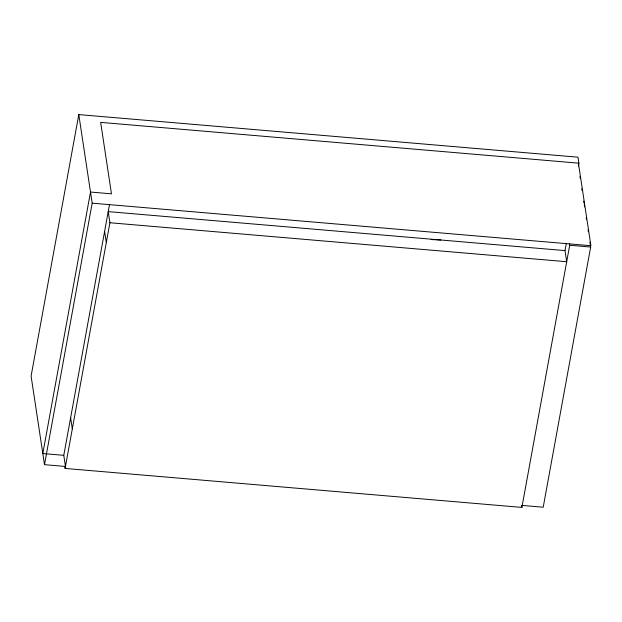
<?xml version="1.0" encoding="UTF-8"?>
<svg xmlns="http://www.w3.org/2000/svg" width="622" height="622" viewBox="0 0 622 622"><rect width="100%" height="100%" fill="white"/><g stroke="black" fill="none" stroke-linecap="round" stroke-linejoin="round"><path stroke-width="0.93" d="M578.382 166.043L578.911 163.182L578.001 157.187L78.792 114.588L31.1 376.092L44.496 464.665L65.466 466.453L63.778 455.327L109.558 204.296M44.496 464.665L92.188 203.169L78.792 114.588M569.41 243.404L569.69 245.255L521.881 507.412L65.1 468.436L109.907 222.746L108.228 211.62L565.009 250.596L566.689 261.722L109.907 222.746M565.009 250.596L566.339 243.28M589.936 242.269L590.659 247.043L543.208 507.225L522.239 505.437M431.108 239.563L440.788 239.999M578.911 163.182L100.663 122.371L111.47 193.831L90.509 192.042L42.817 453.539L63.778 455.327M92.188 203.169L590.9 245.721L578.413 163.135M569.69 245.255L590.659 247.043M579.968 176.353L580.256 178.257M581.842 188.769L582.138 190.682M583.724 201.186L584.011 203.099M584.299 205.011L584.594 206.916M586.181 217.428L586.468 219.341M588.062 229.845L588.35 231.757M521.601 505.562L521.881 507.412M104.62 231.376L106.308 242.502M70.628 417.782L72.307 428.908M64.82 466.578L65.1 468.436"/></g></svg>
